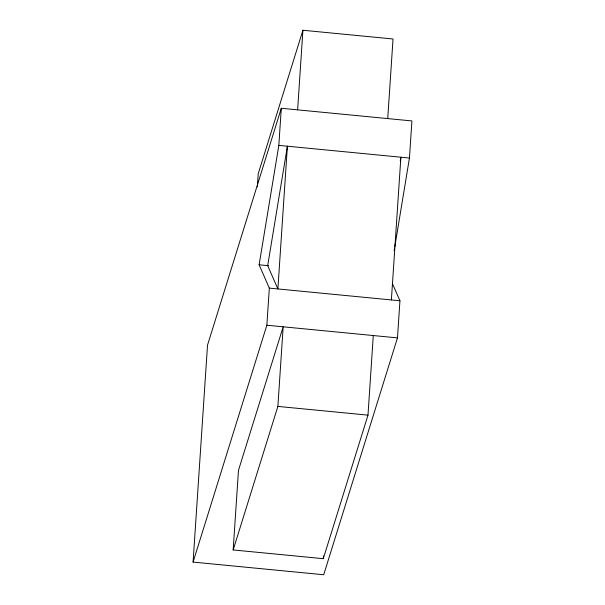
<?xml version="1.0" encoding="UTF-8"?>
<svg xmlns="http://www.w3.org/2000/svg" width="605" height="605" viewBox="0 0 605 605"><rect width="100%" height="100%" fill="white"/><g stroke="black" fill="none" stroke-linecap="round" stroke-linejoin="round"><path stroke-width="0.91" d="M392.38 283.503L399.95 300.776L397.477 337.885L323.705 574.75L193.078 562.09L207.523 345.137L281.295 108.272L411.922 120.932L409.449 158.041L394.778 246.908M233.167 549.945L238.468 470.342L283.178 326.806L277.876 406.409L233.167 549.945L323.282 558.68L367.991 415.143L373.293 335.541M257.337 186.9L258.214 173.794L302.916 30.25L393.031 38.985L387.737 118.588M193.078 562.09L266.858 325.225L269.323 288.116L259.114 264.793L278.829 145.381L281.295 108.272M297.622 109.853L302.916 30.25M323.282 558.68L323.471 555.874M391.382 299.944L400.881 157.209M400.268 160.915L400.729 158.139M394.165 250.606L394.475 248.761M278.829 145.381L409.449 158.041M259.114 264.793L268.507 265.708M269.323 288.116L399.95 300.776M266.858 325.225L397.477 337.885M277.876 406.409L367.991 415.143M287.398 146.213L277.892 288.948L267.682 265.625L287.398 146.213"/></g></svg>
